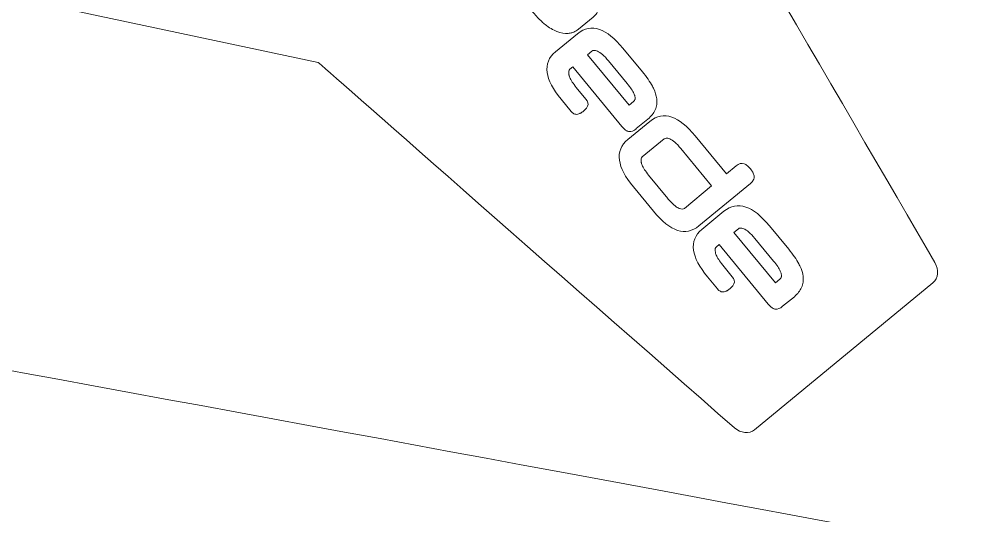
# Model space of a CAD drawing. Header units: inches. Extents: x -11.8 to 6.2, y -5.8 to 5.2.
# Drawn here: x -10.806 to -9.456, y -1.743 to -1.035 of the extents above; entities that cross this region are included whole.
import ezdxf

# ---------------------------------------------------------------- set-up
doc = ezdxf.new("R2010")
doc.units = ezdxf.units.IN
doc.header["$MEASUREMENT"] = 0
doc.layers.add('VIEW_HATCHES', color=7, linetype='Continuous')

msp = doc.modelspace()

# ---------------------------------------------------------------- linework, layer by layer
at = {"layer": 'VIEW_HATCHES', "color": 4, "lineweight": 5}
for points in [[(-7.4505, -1.0511), (-7.4505, -1.0511), (-8.8011, -1.784), (-8.8011, -1.784), (-8.8011, -1.784), (-8.8679, -1.8203), (-8.9473, -1.8251), (-9.018, -1.7971), (-9.018, -1.7971), (-9.0886, -1.769), (-9.1433, -1.7106), (-9.1669, -1.6384), (-9.1669, -1.6384), (-9.1669, -1.6384), (-9.6443, -0.1778), (-9.6443, -0.1778), (-9.6443, -0.1778), (-9.6443, -0.1778), (-9.6443, -0.1778), (-9.6443, -0.1778), (-9.6443, -0.1778), (-9.6704, -0.1607), (-11.0002, 0.6973), (-11.7143, 1.1629), (-11.7143, 1.1629), (-11.7457, 1.1834), (-11.7583, 1.2232), (-11.7444, 1.258), (-11.7444, 1.258), (-11.7444, 1.258), (-11.2824, 2.4185), (-11.2824, 2.4185), (-11.2824, 2.4185), (-11.2686, 2.4533), (-11.2321, 2.4735), (-11.1952, 2.4668), (-11.1952, 2.4668), (-10.182, 2.2826), (-8.8008, 2.0236), (-8.7701, 2.018), (-8.7701, 2.018), (-8.7701, 2.018), (-8.7701, 2.018), (-8.7701, 2.018), (-8.7701, 2.018), (-8.7701, 2.018), (-7.4195, 2.751), (-7.4195, 2.751), (-7.4195, 2.751), (-7.3528, 2.7873), (-7.2733, 2.7921), (-7.2027, 2.764), (-7.2027, 2.764), (-7.1321, 2.736), (-7.0774, 2.6776), (-7.0537, 2.6054), (-7.0537, 2.6054), (-7.0537, 2.6054), (-6.5764, 1.1447), (-6.5764, 1.1447), (-6.5764, 1.1447), (-6.5764, 1.1447), (-6.5764, 1.1447), (-6.5764, 1.1447), (-6.5764, 1.1447), (-6.5502, 1.1277), (-5.177, 0.2413), (-4.5064, -0.196), (-4.5064, -0.196), (-4.475, -0.2164), (-4.4624, -0.2562), (-4.4762, -0.2911), (-4.4762, -0.2911), (-4.4762, -0.2911), (-4.9382, -1.4515), (-4.9382, -1.4515), (-4.9382, -1.4515), (-4.9521, -1.4864), (-4.9886, -1.5066), (-5.0255, -1.4999), (-5.0255, -1.4999), (-6.0386, -1.3156), (-7.4198, -1.0567), (-7.4505, -1.0511), (-7.4505, -1.0511), (-7.4505, -1.0511), (-7.4505, -1.0511), (-7.4505, -1.0511)], [(-10.3793, -1.097), (-10.3793, -1.097), (-10.7761, -1.0129), (-10.7761, -1.0129), (-10.7761, -1.0129), (-10.798, -1.0107), (-10.8196, -0.9984), (-10.8352, -0.9795), (-10.8352, -0.9795), (-10.8508, -0.9606), (-10.8587, -0.9369), (-10.8568, -0.915), (-10.8568, -0.915), (-10.8568, -0.915), (-10.8635, -0.5095), (-10.8635, -0.5095), (-10.8635, -0.5095), (-10.8635, -0.5095), (-10.8635, -0.5095), (-10.8635, -0.5095), (-10.8635, -0.5095), (-10.8686, -0.5008), (-11.1248, -0.0632), (-11.2618, 0.1731), (-11.2618, 0.1731), (-11.2679, 0.1834), (-11.2667, 0.1954), (-11.2591, 0.2017), (-11.2591, 0.2017), (-11.2591, 0.2017), (-11.0046, 0.4115), (-11.0046, 0.4115), (-11.0046, 0.4115), (-10.9969, 0.4178), (-10.9849, 0.4166), (-10.9759, 0.4087), (-10.9759, 0.4087), (-10.7274, 0.1917), (-10.3895, -0.106), (-10.382, -0.1126), (-10.382, -0.1126), (-10.382, -0.1126), (-10.382, -0.1126), (-10.382, -0.1126), (-10.382, -0.1126), (-10.382, -0.1126), (-9.9857, -0.1971), (-9.9857, -0.1971), (-9.9857, -0.1971), (-9.9638, -0.1994), (-9.9422, -0.2116), (-9.9266, -0.2305), (-9.9266, -0.2305), (-9.911, -0.2494), (-9.9031, -0.2731), (-9.905, -0.2951), (-9.905, -0.2951), (-9.905, -0.2951), (-9.8977, -0.7002), (-9.8977, -0.7002), (-9.8977, -0.7002), (-9.8977, -0.7002), (-9.8977, -0.7002), (-9.8977, -0.7002), (-9.8977, -0.7002), (-9.8927, -0.7088), (-9.6281, -1.1609), (-9.4994, -1.3827), (-9.4994, -1.3827), (-9.4934, -1.3931), (-9.4946, -1.4051), (-9.5022, -1.4114), (-9.5022, -1.4114), (-9.5022, -1.4114), (-9.7567, -1.6211), (-9.7567, -1.6211), (-9.7567, -1.6211), (-9.7644, -1.6274), (-9.7764, -1.6263), (-9.7854, -1.6184), (-9.7854, -1.6184), (-10.0339, -1.4013), (-10.3718, -1.1036), (-10.3793, -1.097), (-10.3793, -1.097), (-10.3793, -1.097), (-10.3793, -1.097), (-10.3793, -1.097)], [(-7.4505, -4.986), (-7.4505, -4.986), (-8.8011, -5.7189), (-8.8011, -5.7189), (-8.8011, -5.7189), (-8.8679, -5.7552), (-8.9473, -5.76), (-9.018, -5.7319), (-9.018, -5.7319), (-9.0886, -5.7039), (-9.1433, -5.6455), (-9.1669, -5.5733), (-9.1669, -5.5733), (-9.1669, -5.5733), (-9.6443, -4.1126), (-9.6443, -4.1126), (-9.6443, -4.1126), (-9.6443, -4.1126), (-9.6443, -4.1126), (-9.6443, -4.1126), (-9.6443, -4.1126), (-9.6704, -4.0956), (-11.0002, -3.2376), (-11.7143, -2.7719), (-11.7143, -2.7719), (-11.7457, -2.7515), (-11.7583, -2.7117), (-11.7444, -2.6769), (-11.7444, -2.6769), (-11.7444, -2.6769), (-11.2824, -1.5164), (-11.2824, -1.5164), (-11.2824, -1.5164), (-11.2686, -1.4816), (-11.2321, -1.4614), (-11.1952, -1.468), (-11.1952, -1.468), (-10.182, -1.6523), (-8.8008, -1.9112), (-8.7701, -1.9168), (-8.7701, -1.9168), (-8.7701, -1.9168), (-8.7701, -1.9168), (-8.7701, -1.9168), (-8.7701, -1.9168), (-8.7701, -1.9168), (-7.4195, -1.1839), (-7.4195, -1.1839), (-7.4195, -1.1839), (-7.3528, -1.1476), (-7.2733, -1.1428), (-7.2027, -1.1709), (-7.2027, -1.1709), (-7.1321, -1.1989), (-7.0774, -1.2573), (-7.0537, -1.3295), (-7.0537, -1.3295), (-7.0537, -1.3295), (-6.5764, -2.7902), (-6.5764, -2.7902), (-6.5764, -2.7902), (-6.5764, -2.7902), (-6.5764, -2.7902), (-6.5764, -2.7902), (-6.5764, -2.7902), (-6.5502, -2.8072), (-5.177, -3.6936), (-4.5064, -4.1309), (-4.5064, -4.1309), (-4.475, -4.1513), (-4.4624, -4.1911), (-4.4762, -4.2259), (-4.4762, -4.2259), (-4.4762, -4.2259), (-4.9382, -5.3864), (-4.9382, -5.3864), (-4.9382, -5.3864), (-4.9521, -5.4212), (-4.9886, -5.4415), (-5.0255, -5.4348), (-5.0255, -5.4348), (-6.0386, -5.2505), (-7.4198, -4.9916), (-7.4505, -4.986), (-7.4505, -4.986), (-7.4505, -4.986), (-7.4505, -4.986), (-7.4505, -4.986)]]:
    msp.add_open_spline(points, degree=3, knots=[0, 0, 0, 0, 0.045455, 0.045455, 0.045455, 0.045455, 0.090909, 0.090909, 0.090909, 0.090909, 0.136364, 0.136364, 0.136364, 0.136364, 0.181818, 0.181818, 0.181818, 0.181818, 0.227273, 0.227273, 0.227273, 0.227273, 0.272727, 0.272727, 0.272727, 0.272727, 0.318182, 0.318182, 0.318182, 0.318182, 0.363636, 0.363636, 0.363636, 0.363636, 0.409091, 0.409091, 0.409091, 0.409091, 0.454545, 0.454545, 0.454545, 0.454545, 0.5, 0.5, 0.5, 0.5, 0.545455, 0.545455, 0.545455, 0.545455, 0.590909, 0.590909, 0.590909, 0.590909, 0.636364, 0.636364, 0.636364, 0.636364, 0.681818, 0.681818, 0.681818, 0.681818, 0.727273, 0.727273, 0.727273, 0.727273, 0.772727, 0.772727, 0.772727, 0.772727, 0.818182, 0.818182, 0.818182, 0.818182, 0.863636, 0.863636, 0.863636, 0.863636, 0.909091, 0.909091, 0.909091, 0.909091, 0.954545, 0.954545, 0.954545, 0.954545, 1, 1, 1, 1], dxfattribs=at)
at = {"layer": 'VIEW_HATCHES', "color": 2, "lineweight": 5}
for points, knots in [([(-10.084, -0.8807), (-10.084, -0.8807), (-10.0839, -0.8807), (-10.0839, -0.8807), (-10.0839, -0.8807), (-10.0839, -0.8807), (-10.0839, -0.8807), (-10.0839, -0.8807), (-10.0839, -0.8807), (-10.0808, -0.8782), (-10.0776, -0.877), (-10.0744, -0.8774), (-10.0744, -0.8774), (-10.0733, -0.8775), (-10.0722, -0.8778), (-10.0711, -0.8783), (-10.0711, -0.8783), (-10.0691, -0.8792), (-10.0673, -0.8806), (-10.0657, -0.8826), (-10.0657, -0.8826), (-10.0657, -0.8826), (-9.9981, -0.9646), (-9.9981, -0.9646), (-9.9981, -0.9646), (-9.9981, -0.9646), (-9.9981, -0.9647), (-9.9981, -0.9647), (-9.9981, -0.9647), (-9.9981, -0.9647), (-9.9981, -0.9647), (-9.9981, -0.9647), (-9.9981, -0.9647), (-9.9953, -0.9681), (-9.9928, -0.9714), (-9.9906, -0.9747), (-9.9906, -0.9747), (-9.9901, -0.9754), (-9.9897, -0.976), (-9.9895, -0.9763), (-9.9895, -0.9763), (-9.9877, -0.979), (-9.9861, -0.9817), (-9.9847, -0.9845), (-9.9847, -0.9845), (-9.983, -0.9877), (-9.9816, -0.9909), (-9.9805, -0.9939), (-9.9805, -0.9939), (-9.9793, -0.997), (-9.9785, -1), (-9.9779, -1.0029), (-9.9779, -1.0029), (-9.9779, -1.0029), (-9.9779, -1.0029), (-9.9779, -1.0029), (-9.9779, -1.0029), (-9.9779, -1.0029), (-9.9779, -1.0029), (-9.9779, -1.0029), (-9.9779, -1.0029), (-9.9778, -1.0036), (-9.9777, -1.0044), (-9.9776, -1.0054), (-9.9776, -1.0054), (-9.9774, -1.0063), (-9.9774, -1.0071), (-9.9773, -1.0078), (-9.9773, -1.0078), (-9.977, -1.0119), (-9.9774, -1.0158), (-9.9784, -1.0194), (-9.9784, -1.0194), (-9.9784, -1.0194), (-9.9784, -1.0195), (-9.9784, -1.0195), (-9.9784, -1.0195), (-9.9784, -1.0195), (-9.9784, -1.0195), (-9.9784, -1.0195), (-9.9784, -1.0195), (-9.9784, -1.0195), (-9.9785, -1.0195), (-9.9785, -1.0195), (-9.9785, -1.0195), (-9.9788, -1.0207), (-9.9793, -1.022), (-9.9798, -1.0232), (-9.9798, -1.0232), (-9.9804, -1.0243), (-9.981, -1.0255), (-9.9817, -1.0266), (-9.9817, -1.0266), (-9.9832, -1.0288), (-9.985, -1.0308), (-9.9871, -1.0325), (-9.9871, -1.0325), (-9.9871, -1.0325), (-10.008, -1.0498), (-10.008, -1.0498), (-10.008, -1.0498), (-10.008, -1.0498), (-10.008, -1.0498), (-10.008, -1.0498), (-10.008, -1.0498), (-10.008, -1.0498), (-10.0081, -1.0498), (-10.0081, -1.0498), (-10.0081, -1.0498), (-10.0102, -1.0515), (-10.0124, -1.0529), (-10.0148, -1.0539), (-10.0148, -1.0539), (-10.0156, -1.0542), (-10.0164, -1.0545), (-10.0173, -1.0547), (-10.0173, -1.0547), (-10.019, -1.0552), (-10.0207, -1.0556), (-10.0225, -1.0557), (-10.0225, -1.0557), (-10.0277, -1.0562), (-10.0331, -1.0553), (-10.0388, -1.0531), (-10.0388, -1.0531), (-10.0415, -1.052), (-10.0443, -1.0506), (-10.0471, -1.0489), (-10.0471, -1.0489), (-10.0499, -1.0472), (-10.0528, -1.0452), (-10.0556, -1.0429), (-10.0556, -1.0429), (-10.0556, -1.0429), (-10.0556, -1.0429), (-10.0556, -1.0429), (-10.0556, -1.0429), (-10.0566, -1.0422), (-10.0574, -1.0415), (-10.058, -1.0409), (-10.058, -1.0409), (-10.0587, -1.0403), (-10.0595, -1.0396), (-10.0604, -1.0388), (-10.0604, -1.0388), (-10.0645, -1.0351), (-10.0685, -1.0308), (-10.0725, -1.026), (-10.0725, -1.026), (-10.0725, -1.026), (-10.1271, -0.9597), (-10.1271, -0.9597), (-10.1271, -0.9597), (-10.1271, -0.9597), (-10.1547, -0.9824), (-10.1547, -0.9824), (-10.1547, -0.9824), (-10.1565, -0.9839), (-10.1584, -0.9849), (-10.1602, -0.9854), (-10.1602, -0.9854), (-10.1624, -0.986), (-10.1645, -0.9859), (-10.1665, -0.9851), (-10.1665, -0.9851), (-10.168, -0.9845), (-10.1696, -0.9835), (-10.1711, -0.9822), (-10.1711, -0.9822), (-10.1726, -0.9809), (-10.174, -0.9794), (-10.1755, -0.9777), (-10.1755, -0.9777), (-10.1769, -0.976), (-10.178, -0.9743), (-10.1789, -0.9727), (-10.1789, -0.9727), (-10.1799, -0.971), (-10.1805, -0.9693), (-10.1809, -0.9677), (-10.1809, -0.9677), (-10.1809, -0.9677), (-10.1809, -0.9677), (-10.1809, -0.9677), (-10.1809, -0.9677), (-10.181, -0.9671), (-10.1811, -0.9665), (-10.1811, -0.9659), (-10.1811, -0.9659), (-10.1811, -0.9653), (-10.181, -0.9647), (-10.1809, -0.9641), (-10.1809, -0.9641), (-10.1804, -0.9614), (-10.1787, -0.9589), (-10.1759, -0.9566), (-10.1759, -0.9566), (-10.1759, -0.9566), (-10.084, -0.8807), (-10.084, -0.8807)], [0, 0, 0, 0, 0.02, 0.02, 0.02, 0.02, 0.04, 0.04, 0.04, 0.04, 0.06, 0.06, 0.06, 0.06, 0.08, 0.08, 0.08, 0.08, 0.1, 0.1, 0.1, 0.1, 0.12, 0.12, 0.12, 0.12, 0.14, 0.14, 0.14, 0.14, 0.16, 0.16, 0.16, 0.16, 0.18, 0.18, 0.18, 0.18, 0.2, 0.2, 0.2, 0.2, 0.22, 0.22, 0.22, 0.22, 0.24, 0.24, 0.24, 0.24, 0.26, 0.26, 0.26, 0.26, 0.28, 0.28, 0.28, 0.28, 0.3, 0.3, 0.3, 0.3, 0.32, 0.32, 0.32, 0.32, 0.34, 0.34, 0.34, 0.34, 0.36, 0.36, 0.36, 0.36, 0.38, 0.38, 0.38, 0.38, 0.4, 0.4, 0.4, 0.4, 0.42, 0.42, 0.42, 0.42, 0.44, 0.44, 0.44, 0.44, 0.46, 0.46, 0.46, 0.46, 0.48, 0.48, 0.48, 0.48, 0.5, 0.5, 0.5, 0.5, 0.52, 0.52, 0.52, 0.52, 0.54, 0.54, 0.54, 0.54, 0.56, 0.56, 0.56, 0.56, 0.58, 0.58, 0.58, 0.58, 0.6, 0.6, 0.6, 0.6, 0.62, 0.62, 0.62, 0.62, 0.64, 0.64, 0.64, 0.64, 0.66, 0.66, 0.66, 0.66, 0.68, 0.68, 0.68, 0.68, 0.7, 0.7, 0.7, 0.7, 0.72, 0.72, 0.72, 0.72, 0.74, 0.74, 0.74, 0.74, 0.76, 0.76, 0.76, 0.76, 0.78, 0.78, 0.78, 0.78, 0.8, 0.8, 0.8, 0.8, 0.82, 0.82, 0.82, 0.82, 0.84, 0.84, 0.84, 0.84, 0.86, 0.86, 0.86, 0.86, 0.88, 0.88, 0.88, 0.88, 0.9, 0.9, 0.9, 0.9, 0.92, 0.92, 0.92, 0.92, 0.94, 0.94, 0.94, 0.94, 0.96, 0.96, 0.96, 0.96, 0.98, 0.98, 0.98, 0.98, 1, 1, 1, 1]), ([(-10.0161, -1.1035), (-10.0161, -1.1035), (-10.0202, -1.1069), (-10.0202, -1.1069), (-10.0202, -1.1069), (-10.0202, -1.1069), (-10.0202, -1.1069), (-10.0202, -1.1069), (-10.0202, -1.1069), (-10.0202, -1.1069), (-10.0202, -1.1069), (-10.0202, -1.1069), (-10.0202, -1.1069), (-10.0209, -1.1075), (-10.0214, -1.1083), (-10.0217, -1.1094), (-10.0217, -1.1094), (-10.0218, -1.1098), (-10.0219, -1.1102), (-10.0219, -1.1107), (-10.0219, -1.1107), (-10.022, -1.1118), (-10.0219, -1.1131), (-10.0216, -1.1145), (-10.0216, -1.1145), (-10.0216, -1.1145), (-10.0216, -1.1145), (-10.0216, -1.1145), (-10.0216, -1.1145), (-10.0216, -1.1145), (-10.0216, -1.1145), (-10.0216, -1.1145), (-10.0216, -1.1145), (-10.0216, -1.1145), (-10.0216, -1.1145), (-10.0216, -1.1145), (-10.0216, -1.1145), (-10.0216, -1.1145), (-10.0216, -1.1146), (-10.0216, -1.1146), (-10.0216, -1.1146), (-10.0216, -1.1146), (-10.0216, -1.1146), (-10.0216, -1.1146), (-10.0216, -1.1146), (-10.0215, -1.1152), (-10.0214, -1.1158), (-10.0212, -1.1164), (-10.0212, -1.1164), (-10.021, -1.1171), (-10.0207, -1.1178), (-10.0204, -1.1185), (-10.0204, -1.1185), (-10.0188, -1.1225), (-10.0157, -1.1272), (-10.0111, -1.1328), (-10.0111, -1.1328), (-10.0111, -1.1328), (-10.0111, -1.1328), (-10.0111, -1.1328), (-10.0111, -1.1328), (-10.0111, -1.1328), (-9.9974, -1.1494), (-9.9974, -1.1494), (-9.9974, -1.1494), (-9.9945, -1.153), (-9.9937, -1.1563), (-9.995, -1.1595), (-9.995, -1.1595), (-9.9956, -1.1607), (-9.9964, -1.162), (-9.9974, -1.1632), (-9.9974, -1.1632), (-9.9984, -1.1643), (-9.9995, -1.1654), (-10.0009, -1.1666), (-10.0009, -1.1666), (-10.0009, -1.1666), (-10.0009, -1.1666), (-10.0009, -1.1666), (-10.0009, -1.1666), (-10.0009, -1.1666), (-10.0009, -1.1666), (-10.0009, -1.1666), (-10.0009, -1.1666), (-10.0024, -1.1677), (-10.0037, -1.1687), (-10.0049, -1.1694), (-10.0049, -1.1694), (-10.0054, -1.1696), (-10.0058, -1.1699), (-10.0062, -1.17), (-10.0062, -1.17), (-10.0071, -1.1705), (-10.008, -1.1708), (-10.0089, -1.171), (-10.0089, -1.171), (-10.0089, -1.171), (-10.0089, -1.171), (-10.0089, -1.171), (-10.0089, -1.171), (-10.0108, -1.1714), (-10.0127, -1.1712), (-10.0145, -1.1703), (-10.0145, -1.1703), (-10.0159, -1.1696), (-10.0173, -1.1684), (-10.0186, -1.1669), (-10.0186, -1.1669), (-10.0186, -1.1669), (-10.0186, -1.1669), (-10.0186, -1.1669), (-10.0186, -1.1669), (-10.0186, -1.1669), (-10.0328, -1.1496), (-10.0328, -1.1496), (-10.0328, -1.1496), (-10.0328, -1.1496), (-10.0327, -1.1496), (-10.0327, -1.1496), (-10.0327, -1.1496), (-10.0445, -1.1354), (-10.0512, -1.1227), (-10.0527, -1.1116), (-10.0527, -1.1116), (-10.0544, -1.0998), (-10.0504, -1.0899), (-10.0408, -1.082), (-10.0408, -1.082), (-10.0408, -1.082), (-10.0094, -1.0561), (-10.0094, -1.0561), (-10.0094, -1.0561), (-10.0094, -1.0561), (-10.0094, -1.0561), (-10.0094, -1.0561), (-10.0094, -1.0561), (-10.0094, -1.0561), (-10.0093, -1.0561), (-10.0093, -1.0561), (-10.0093, -1.0561), (-9.9997, -1.0482), (-9.9893, -1.0462), (-9.978, -1.05), (-9.978, -1.05), (-9.9674, -1.0536), (-9.9563, -1.0626), (-9.9445, -1.0769), (-9.9445, -1.0769), (-9.9445, -1.0769), (-9.9445, -1.0768), (-9.9445, -1.0768), (-9.9445, -1.0768), (-9.9445, -1.0768), (-9.9445, -1.0769), (-9.9445, -1.0769), (-9.9445, -1.0769), (-9.9445, -1.0769), (-9.9445, -1.0769), (-9.9445, -1.0769), (-9.9445, -1.0769), (-9.9445, -1.0769), (-9.9169, -1.1103), (-9.9169, -1.1103), (-9.9169, -1.1103), (-9.9169, -1.1103), (-9.9169, -1.1103), (-9.9169, -1.1103), (-9.9169, -1.1103), (-9.9169, -1.1103), (-9.9169, -1.1103), (-9.9169, -1.1103), (-9.9169, -1.1103), (-9.9169, -1.1103), (-9.9169, -1.1103), (-9.9169, -1.1103), (-9.9169, -1.1103), (-9.9107, -1.1178), (-9.906, -1.1247), (-9.9026, -1.1309), (-9.9026, -1.1309), (-9.9021, -1.1319), (-9.9016, -1.1329), (-9.901, -1.134), (-9.901, -1.134), (-9.8985, -1.1394), (-9.8969, -1.1444), (-9.8964, -1.1489), (-9.8964, -1.1489), (-9.8964, -1.1489), (-9.8964, -1.149), (-9.8964, -1.149), (-9.8964, -1.149), (-9.8964, -1.149), (-9.8964, -1.149), (-9.8964, -1.149), (-9.8964, -1.149), (-9.8964, -1.149), (-9.8964, -1.149), (-9.8964, -1.149), (-9.8964, -1.149), (-9.8961, -1.1518), (-9.8961, -1.1545), (-9.8964, -1.1571), (-9.8964, -1.1571), (-9.8968, -1.1598), (-9.8975, -1.1624), (-9.8986, -1.1648), (-9.8986, -1.1648), (-9.9007, -1.1697), (-9.9042, -1.174), (-9.9089, -1.178), (-9.9089, -1.178), (-9.9089, -1.178), (-9.9089, -1.1779), (-9.9089, -1.1779), (-9.9089, -1.1779), (-9.9089, -1.1779), (-9.9256, -1.1916), (-9.9256, -1.1916), (-9.9256, -1.1916), (-9.9256, -1.1916), (-9.9256, -1.1917), (-9.9256, -1.1917), (-9.9256, -1.1917), (-9.9292, -1.1947), (-9.9326, -1.1961), (-9.9358, -1.1958), (-9.9358, -1.1958), (-9.9358, -1.1958), (-9.9358, -1.1958), (-9.9358, -1.1958), (-9.9358, -1.1958), (-9.9358, -1.1958), (-9.9358, -1.1958), (-9.9358, -1.1958), (-9.9358, -1.1958), (-9.9358, -1.1958), (-9.9358, -1.1958), (-9.9358, -1.1958), (-9.9358, -1.1958), (-9.9364, -1.1957), (-9.937, -1.1956), (-9.9375, -1.1954), (-9.9375, -1.1954), (-9.9375, -1.1954), (-9.9375, -1.1954), (-9.9375, -1.1954), (-9.9375, -1.1954), (-9.9381, -1.1952), (-9.9386, -1.195), (-9.9391, -1.1948), (-9.9391, -1.1948), (-9.9391, -1.1948), (-9.9391, -1.1947), (-9.9391, -1.1947), (-9.9391, -1.1947), (-9.9412, -1.1936), (-9.9436, -1.1915), (-9.9461, -1.1885), (-9.9461, -1.1885), (-9.9461, -1.1885), (-10.0161, -1.1035), (-10.0161, -1.1035)], [0, 0, 0, 0, 0.015152, 0.015152, 0.015152, 0.015152, 0.030303, 0.030303, 0.030303, 0.030303, 0.045455, 0.045455, 0.045455, 0.045455, 0.060606, 0.060606, 0.060606, 0.060606, 0.075758, 0.075758, 0.075758, 0.075758, 0.090909, 0.090909, 0.090909, 0.090909, 0.106061, 0.106061, 0.106061, 0.106061, 0.121212, 0.121212, 0.121212, 0.121212, 0.136364, 0.136364, 0.136364, 0.136364, 0.151515, 0.151515, 0.151515, 0.151515, 0.166667, 0.166667, 0.166667, 0.166667, 0.181818, 0.181818, 0.181818, 0.181818, 0.19697, 0.19697, 0.19697, 0.19697, 0.212121, 0.212121, 0.212121, 0.212121, 0.227273, 0.227273, 0.227273, 0.227273, 0.242424, 0.242424, 0.242424, 0.242424, 0.257576, 0.257576, 0.257576, 0.257576, 0.272727, 0.272727, 0.272727, 0.272727, 0.287879, 0.287879, 0.287879, 0.287879, 0.30303, 0.30303, 0.30303, 0.30303, 0.318182, 0.318182, 0.318182, 0.318182, 0.333333, 0.333333, 0.333333, 0.333333, 0.348485, 0.348485, 0.348485, 0.348485, 0.363636, 0.363636, 0.363636, 0.363636, 0.378788, 0.378788, 0.378788, 0.378788, 0.393939, 0.393939, 0.393939, 0.393939, 0.409091, 0.409091, 0.409091, 0.409091, 0.424242, 0.424242, 0.424242, 0.424242, 0.439394, 0.439394, 0.439394, 0.439394, 0.454545, 0.454545, 0.454545, 0.454545, 0.469697, 0.469697, 0.469697, 0.469697, 0.484848, 0.484848, 0.484848, 0.484848, 0.5, 0.5, 0.5, 0.5, 0.515152, 0.515152, 0.515152, 0.515152, 0.530303, 0.530303, 0.530303, 0.530303, 0.545455, 0.545455, 0.545455, 0.545455, 0.560606, 0.560606, 0.560606, 0.560606, 0.575758, 0.575758, 0.575758, 0.575758, 0.590909, 0.590909, 0.590909, 0.590909, 0.606061, 0.606061, 0.606061, 0.606061, 0.621212, 0.621212, 0.621212, 0.621212, 0.636364, 0.636364, 0.636364, 0.636364, 0.651515, 0.651515, 0.651515, 0.651515, 0.666667, 0.666667, 0.666667, 0.666667, 0.681818, 0.681818, 0.681818, 0.681818, 0.69697, 0.69697, 0.69697, 0.69697, 0.712121, 0.712121, 0.712121, 0.712121, 0.727273, 0.727273, 0.727273, 0.727273, 0.742424, 0.742424, 0.742424, 0.742424, 0.757576, 0.757576, 0.757576, 0.757576, 0.772727, 0.772727, 0.772727, 0.772727, 0.787879, 0.787879, 0.787879, 0.787879, 0.80303, 0.80303, 0.80303, 0.80303, 0.818182, 0.818182, 0.818182, 0.818182, 0.833333, 0.833333, 0.833333, 0.833333, 0.848485, 0.848485, 0.848485, 0.848485, 0.863636, 0.863636, 0.863636, 0.863636, 0.878788, 0.878788, 0.878788, 0.878788, 0.893939, 0.893939, 0.893939, 0.893939, 0.909091, 0.909091, 0.909091, 0.909091, 0.924242, 0.924242, 0.924242, 0.924242, 0.939394, 0.939394, 0.939394, 0.939394, 0.954545, 0.954545, 0.954545, 0.954545, 0.969697, 0.969697, 0.969697, 0.969697, 0.984848, 0.984848, 0.984848, 0.984848, 1, 1, 1, 1]), ([(-9.9952, -1.0863), (-9.9952, -1.0863), (-9.9359, -1.1583), (-9.9359, -1.1583), (-9.9359, -1.1583), (-9.9359, -1.1583), (-9.9295, -1.153), (-9.9295, -1.153), (-9.9295, -1.153), (-9.9295, -1.153), (-9.9295, -1.153), (-9.9295, -1.153), (-9.9295, -1.153), (-9.9295, -1.153), (-9.9295, -1.153), (-9.9295, -1.153), (-9.9295, -1.153), (-9.9285, -1.1522), (-9.9278, -1.1512), (-9.9275, -1.1501), (-9.9275, -1.1501), (-9.9274, -1.1497), (-9.9273, -1.1492), (-9.9273, -1.1488), (-9.9273, -1.1488), (-9.9272, -1.1478), (-9.9273, -1.1467), (-9.9276, -1.1454), (-9.9276, -1.1454), (-9.9276, -1.1454), (-9.9276, -1.1454), (-9.9276, -1.1454), (-9.9276, -1.1454), (-9.9276, -1.1454), (-9.9276, -1.1454), (-9.9276, -1.1454), (-9.9276, -1.1454), (-9.9276, -1.1454), (-9.9276, -1.1454), (-9.9276, -1.1454), (-9.9276, -1.1454), (-9.9277, -1.1448), (-9.9279, -1.1442), (-9.9281, -1.1436), (-9.9281, -1.1436), (-9.9283, -1.1429), (-9.9286, -1.1422), (-9.9289, -1.1415), (-9.9289, -1.1415), (-9.9307, -1.1376), (-9.9339, -1.1328), (-9.9386, -1.1272), (-9.9386, -1.1272), (-9.9386, -1.1272), (-9.9652, -1.0949), (-9.9652, -1.0949), (-9.9652, -1.0949), (-9.9714, -1.0874), (-9.9767, -1.0827), (-9.981, -1.081), (-9.981, -1.081), (-9.983, -1.0802), (-9.9846, -1.0799), (-9.986, -1.08), (-9.986, -1.08), (-9.9871, -1.08), (-9.988, -1.0804), (-9.9888, -1.081), (-9.9888, -1.081), (-9.9888, -1.081), (-9.9952, -1.0863), (-9.9952, -1.0863)], [0, 0, 0, 0, 0.055556, 0.055556, 0.055556, 0.055556, 0.111111, 0.111111, 0.111111, 0.111111, 0.166667, 0.166667, 0.166667, 0.166667, 0.222222, 0.222222, 0.222222, 0.222222, 0.277778, 0.277778, 0.277778, 0.277778, 0.333333, 0.333333, 0.333333, 0.333333, 0.388889, 0.388889, 0.388889, 0.388889, 0.444444, 0.444444, 0.444444, 0.444444, 0.5, 0.5, 0.5, 0.5, 0.555556, 0.555556, 0.555556, 0.555556, 0.611111, 0.611111, 0.611111, 0.611111, 0.666667, 0.666667, 0.666667, 0.666667, 0.722222, 0.722222, 0.722222, 0.722222, 0.777778, 0.777778, 0.777778, 0.777778, 0.833333, 0.833333, 0.833333, 0.833333, 0.888889, 0.888889, 0.888889, 0.888889, 0.944444, 0.944444, 0.944444, 0.944444, 1, 1, 1, 1]), ([(-9.7832, -1.2447), (-9.7791, -1.2414), (-9.7752, -1.2404), (-9.7715, -1.2418), (-9.7715, -1.2418), (-9.77, -1.2424), (-9.7685, -1.2433), (-9.767, -1.2446), (-9.767, -1.2446), (-9.7656, -1.2458), (-9.7642, -1.2472), (-9.7628, -1.249), (-9.7628, -1.249), (-9.7613, -1.2507), (-9.7602, -1.2523), (-9.7593, -1.2539), (-9.7593, -1.2539), (-9.7584, -1.2557), (-9.7578, -1.2573), (-9.7575, -1.2589), (-9.7575, -1.2589), (-9.7571, -1.261), (-9.7575, -1.263), (-9.7586, -1.265), (-9.7586, -1.265), (-9.7595, -1.2666), (-9.7608, -1.2682), (-9.7626, -1.2697), (-9.7626, -1.2697), (-9.7626, -1.2697), (-9.8361, -1.3302), (-9.8361, -1.3302), (-9.8361, -1.3302), (-9.8551, -1.3459), (-9.8767, -1.3389), (-9.901, -1.3095), (-9.901, -1.3095), (-9.901, -1.3095), (-9.901, -1.3095), (-9.901, -1.3095), (-9.901, -1.3095), (-9.901, -1.3095), (-9.9296, -1.2748), (-9.9296, -1.2748), (-9.9296, -1.2748), (-9.9296, -1.2748), (-9.9296, -1.2748), (-9.9296, -1.2748), (-9.9296, -1.2748), (-9.9414, -1.2605), (-9.948, -1.2478), (-9.9496, -1.2368), (-9.9496, -1.2368), (-9.9512, -1.2249), (-9.9472, -1.215), (-9.9376, -1.2071), (-9.9376, -1.2071), (-9.9376, -1.2071), (-9.9062, -1.1812), (-9.9062, -1.1812), (-9.9062, -1.1812), (-9.9062, -1.1812), (-9.9062, -1.1812), (-9.9062, -1.1812), (-9.9062, -1.1812), (-9.9062, -1.1812), (-9.9062, -1.1812), (-9.9062, -1.1812), (-9.9062, -1.1812), (-9.8966, -1.1733), (-9.8861, -1.1713), (-9.8748, -1.1751), (-9.8748, -1.1751), (-9.8643, -1.1788), (-9.8531, -1.1877), (-9.8414, -1.202), (-9.8414, -1.202), (-9.8414, -1.202), (-9.8413, -1.202), (-9.8413, -1.202), (-9.8413, -1.202), (-9.8413, -1.202), (-9.8413, -1.202), (-9.8413, -1.202), (-9.8413, -1.202), (-9.8413, -1.202), (-9.7968, -1.256), (-9.7968, -1.256), (-9.7968, -1.256), (-9.7968, -1.256), (-9.7832, -1.2447), (-9.7832, -1.2447)], [0, 0, 0, 0, 0.043478, 0.043478, 0.043478, 0.043478, 0.086957, 0.086957, 0.086957, 0.086957, 0.130435, 0.130435, 0.130435, 0.130435, 0.173913, 0.173913, 0.173913, 0.173913, 0.217391, 0.217391, 0.217391, 0.217391, 0.26087, 0.26087, 0.26087, 0.26087, 0.304348, 0.304348, 0.304348, 0.304348, 0.347826, 0.347826, 0.347826, 0.347826, 0.391304, 0.391304, 0.391304, 0.391304, 0.434783, 0.434783, 0.434783, 0.434783, 0.478261, 0.478261, 0.478261, 0.478261, 0.521739, 0.521739, 0.521739, 0.521739, 0.565217, 0.565217, 0.565217, 0.565217, 0.608696, 0.608696, 0.608696, 0.608696, 0.652174, 0.652174, 0.652174, 0.652174, 0.695652, 0.695652, 0.695652, 0.695652, 0.73913, 0.73913, 0.73913, 0.73913, 0.782609, 0.782609, 0.782609, 0.782609, 0.826087, 0.826087, 0.826087, 0.826087, 0.869565, 0.869565, 0.869565, 0.869565, 0.913043, 0.913043, 0.913043, 0.913043, 0.956522, 0.956522, 0.956522, 0.956522, 1, 1, 1, 1]), ([(-9.862, -1.22), (-9.8682, -1.2125), (-9.8735, -1.2078), (-9.8779, -1.2061), (-9.8779, -1.2061), (-9.8798, -1.2054), (-9.8815, -1.205), (-9.8829, -1.2051), (-9.8829, -1.2051), (-9.884, -1.2052), (-9.8849, -1.2055), (-9.8857, -1.2062), (-9.8857, -1.2062), (-9.8857, -1.2062), (-9.9171, -1.232), (-9.9171, -1.232), (-9.9171, -1.232), (-9.9171, -1.232), (-9.9171, -1.232), (-9.9171, -1.232), (-9.9171, -1.232), (-9.9171, -1.232), (-9.9171, -1.232), (-9.9171, -1.232), (-9.9171, -1.232), (-9.9178, -1.2326), (-9.9183, -1.2334), (-9.9185, -1.2345), (-9.9185, -1.2345), (-9.9186, -1.2349), (-9.9187, -1.2353), (-9.9188, -1.2358), (-9.9188, -1.2358), (-9.9188, -1.2369), (-9.9188, -1.2382), (-9.9185, -1.2396), (-9.9185, -1.2396), (-9.9185, -1.2396), (-9.9185, -1.2396), (-9.9185, -1.2396), (-9.9185, -1.2396), (-9.9185, -1.2396), (-9.9185, -1.2397), (-9.9185, -1.2397), (-9.9185, -1.2397), (-9.9185, -1.2397), (-9.9185, -1.2397), (-9.9185, -1.2397), (-9.9185, -1.2397), (-9.9185, -1.2397), (-9.9185, -1.2397), (-9.9185, -1.2397), (-9.9185, -1.2397), (-9.9185, -1.2397), (-9.9185, -1.2397), (-9.9185, -1.2397), (-9.9185, -1.2397), (-9.9184, -1.2403), (-9.9182, -1.2409), (-9.918, -1.2415), (-9.918, -1.2415), (-9.9178, -1.2422), (-9.9176, -1.2429), (-9.9173, -1.2436), (-9.9173, -1.2436), (-9.9156, -1.2476), (-9.9125, -1.2524), (-9.908, -1.2579), (-9.908, -1.2579), (-9.908, -1.2579), (-9.8803, -1.2914), (-9.8803, -1.2914), (-9.8803, -1.2914), (-9.8803, -1.2914), (-9.8803, -1.2915), (-9.8803, -1.2915), (-9.8803, -1.2915), (-9.8803, -1.2915), (-9.8803, -1.2915), (-9.8803, -1.2915), (-9.8803, -1.2915), (-9.8771, -1.2953), (-9.8742, -1.2984), (-9.8714, -1.3008), (-9.8714, -1.3008), (-9.8709, -1.3011), (-9.8705, -1.3015), (-9.8701, -1.3018), (-9.8701, -1.3018), (-9.868, -1.3035), (-9.8661, -1.3046), (-9.8644, -1.3053), (-9.8644, -1.3053), (-9.8609, -1.3066), (-9.8583, -1.3066), (-9.8567, -1.3053), (-9.8567, -1.3053), (-9.8567, -1.3053), (-9.818, -1.2734), (-9.818, -1.2734), (-9.818, -1.2734), (-9.818, -1.2734), (-9.862, -1.22), (-9.862, -1.22)], [0, 0, 0, 0, 0.038462, 0.038462, 0.038462, 0.038462, 0.076923, 0.076923, 0.076923, 0.076923, 0.115385, 0.115385, 0.115385, 0.115385, 0.153846, 0.153846, 0.153846, 0.153846, 0.192308, 0.192308, 0.192308, 0.192308, 0.230769, 0.230769, 0.230769, 0.230769, 0.269231, 0.269231, 0.269231, 0.269231, 0.307692, 0.307692, 0.307692, 0.307692, 0.346154, 0.346154, 0.346154, 0.346154, 0.384615, 0.384615, 0.384615, 0.384615, 0.423077, 0.423077, 0.423077, 0.423077, 0.461538, 0.461538, 0.461538, 0.461538, 0.5, 0.5, 0.5, 0.5, 0.538462, 0.538462, 0.538462, 0.538462, 0.576923, 0.576923, 0.576923, 0.576923, 0.615385, 0.615385, 0.615385, 0.615385, 0.653846, 0.653846, 0.653846, 0.653846, 0.692308, 0.692308, 0.692308, 0.692308, 0.730769, 0.730769, 0.730769, 0.730769, 0.769231, 0.769231, 0.769231, 0.769231, 0.807692, 0.807692, 0.807692, 0.807692, 0.846154, 0.846154, 0.846154, 0.846154, 0.884615, 0.884615, 0.884615, 0.884615, 0.923077, 0.923077, 0.923077, 0.923077, 0.961538, 0.961538, 0.961538, 0.961538, 1, 1, 1, 1]), ([(-9.8072, -1.357), (-9.8072, -1.357), (-9.8113, -1.3603), (-9.8113, -1.3603), (-9.8113, -1.3603), (-9.8113, -1.3603), (-9.8113, -1.3603), (-9.8113, -1.3603), (-9.8113, -1.3603), (-9.8113, -1.3603), (-9.8113, -1.3603), (-9.8113, -1.3603), (-9.8113, -1.3603), (-9.812, -1.3609), (-9.8125, -1.3617), (-9.8128, -1.3628), (-9.8128, -1.3628), (-9.8129, -1.3632), (-9.813, -1.3636), (-9.813, -1.3641), (-9.813, -1.3641), (-9.8131, -1.3652), (-9.813, -1.3665), (-9.8127, -1.3679), (-9.8127, -1.3679), (-9.8127, -1.3679), (-9.8127, -1.3679), (-9.8127, -1.3679), (-9.8127, -1.3679), (-9.8127, -1.3679), (-9.8127, -1.368), (-9.8127, -1.368), (-9.8127, -1.368), (-9.8127, -1.368), (-9.8127, -1.368), (-9.8127, -1.368), (-9.8127, -1.368), (-9.8127, -1.368), (-9.8127, -1.368), (-9.8127, -1.368), (-9.8127, -1.368), (-9.8127, -1.368), (-9.8127, -1.368), (-9.8127, -1.368), (-9.8127, -1.368), (-9.8126, -1.3686), (-9.8125, -1.3692), (-9.8123, -1.3698), (-9.8123, -1.3698), (-9.8121, -1.3705), (-9.8118, -1.3712), (-9.8115, -1.3719), (-9.8115, -1.3719), (-9.8099, -1.3759), (-9.8068, -1.3806), (-9.8022, -1.3862), (-9.8022, -1.3862), (-9.8022, -1.3862), (-9.8022, -1.3862), (-9.8022, -1.3862), (-9.8022, -1.3862), (-9.8022, -1.3862), (-9.7885, -1.4028), (-9.7885, -1.4028), (-9.7885, -1.4028), (-9.7856, -1.4064), (-9.7848, -1.4097), (-9.7862, -1.4129), (-9.7862, -1.4129), (-9.7867, -1.4142), (-9.7875, -1.4154), (-9.7885, -1.4166), (-9.7885, -1.4166), (-9.7895, -1.4177), (-9.7906, -1.4188), (-9.792, -1.42), (-9.792, -1.42), (-9.792, -1.42), (-9.792, -1.42), (-9.792, -1.42), (-9.792, -1.42), (-9.792, -1.42), (-9.7921, -1.42), (-9.7921, -1.42), (-9.7921, -1.42), (-9.7935, -1.4212), (-9.7948, -1.4221), (-9.796, -1.4228), (-9.796, -1.4228), (-9.7965, -1.423), (-9.7969, -1.4233), (-9.7973, -1.4235), (-9.7973, -1.4235), (-9.7982, -1.4239), (-9.7991, -1.4242), (-9.8, -1.4244), (-9.8, -1.4244), (-9.8, -1.4244), (-9.8, -1.4244), (-9.8, -1.4244), (-9.8, -1.4244), (-9.8019, -1.4249), (-9.8038, -1.4246), (-9.8056, -1.4237), (-9.8056, -1.4237), (-9.807, -1.423), (-9.8084, -1.4218), (-9.8097, -1.4203), (-9.8097, -1.4203), (-9.8097, -1.4203), (-9.8097, -1.4203), (-9.8097, -1.4203), (-9.8097, -1.4203), (-9.8097, -1.4203), (-9.8239, -1.4031), (-9.8239, -1.4031), (-9.8239, -1.4031), (-9.8239, -1.4031), (-9.8239, -1.4031), (-9.8239, -1.4031), (-9.8239, -1.4031), (-9.8356, -1.3888), (-9.8423, -1.3761), (-9.8438, -1.3651), (-9.8438, -1.3651), (-9.8455, -1.3532), (-9.8415, -1.3433), (-9.8319, -1.3354), (-9.8319, -1.3354), (-9.8319, -1.3354), (-9.8005, -1.3095), (-9.8005, -1.3095), (-9.8005, -1.3095), (-9.8005, -1.3095), (-9.8005, -1.3095), (-9.8005, -1.3095), (-9.8005, -1.3095), (-9.8005, -1.3095), (-9.8005, -1.3095), (-9.8005, -1.3095), (-9.8005, -1.3095), (-9.7908, -1.3016), (-9.7804, -1.2996), (-9.7691, -1.3034), (-9.7691, -1.3034), (-9.7585, -1.3071), (-9.7474, -1.316), (-9.7356, -1.3303), (-9.7356, -1.3303), (-9.7356, -1.3303), (-9.7356, -1.3303), (-9.7356, -1.3303), (-9.7356, -1.3303), (-9.7356, -1.3303), (-9.7356, -1.3303), (-9.7356, -1.3303), (-9.7356, -1.3303), (-9.7356, -1.3303), (-9.7356, -1.3303), (-9.7356, -1.3303), (-9.7356, -1.3303), (-9.7356, -1.3303), (-9.708, -1.3637), (-9.708, -1.3637), (-9.708, -1.3637), (-9.708, -1.3637), (-9.708, -1.3637), (-9.708, -1.3637), (-9.708, -1.3637), (-9.708, -1.3637), (-9.708, -1.3637), (-9.708, -1.3637), (-9.708, -1.3637), (-9.708, -1.3637), (-9.708, -1.3637), (-9.708, -1.3637), (-9.708, -1.3637), (-9.7019, -1.3712), (-9.6971, -1.3781), (-9.6937, -1.3843), (-9.6937, -1.3843), (-9.6932, -1.3853), (-9.6927, -1.3864), (-9.6922, -1.3874), (-9.6922, -1.3874), (-9.6896, -1.3928), (-9.688, -1.3978), (-9.6875, -1.4024), (-9.6875, -1.4024), (-9.6875, -1.4024), (-9.6875, -1.4024), (-9.6875, -1.4024), (-9.6875, -1.4024), (-9.6875, -1.4024), (-9.6875, -1.4024), (-9.6875, -1.4024), (-9.6875, -1.4024), (-9.6875, -1.4024), (-9.6875, -1.4024), (-9.6875, -1.4024), (-9.6875, -1.4024), (-9.6872, -1.4052), (-9.6872, -1.4079), (-9.6876, -1.4105), (-9.6876, -1.4105), (-9.6879, -1.4132), (-9.6887, -1.4158), (-9.6897, -1.4182), (-9.6897, -1.4182), (-9.6918, -1.4231), (-9.6953, -1.4274), (-9.7, -1.4314), (-9.7, -1.4314), (-9.7, -1.4314), (-9.7, -1.4314), (-9.7, -1.4314), (-9.7, -1.4314), (-9.7, -1.4314), (-9.7167, -1.4451), (-9.7167, -1.4451), (-9.7167, -1.4451), (-9.7167, -1.4451), (-9.7167, -1.4451), (-9.7167, -1.4451), (-9.7167, -1.4451), (-9.7204, -1.4481), (-9.7238, -1.4495), (-9.7269, -1.4492), (-9.7269, -1.4492), (-9.7269, -1.4492), (-9.7269, -1.4492), (-9.7269, -1.4492), (-9.7269, -1.4492), (-9.7269, -1.4492), (-9.7269, -1.4492), (-9.7269, -1.4492), (-9.7269, -1.4492), (-9.7269, -1.4492), (-9.7269, -1.4492), (-9.7269, -1.4492), (-9.7269, -1.4492), (-9.7275, -1.4491), (-9.7281, -1.449), (-9.7287, -1.4488), (-9.7287, -1.4488), (-9.7287, -1.4488), (-9.7286, -1.4488), (-9.7286, -1.4488), (-9.7286, -1.4488), (-9.7292, -1.4486), (-9.7297, -1.4484), (-9.7302, -1.4482), (-9.7302, -1.4482), (-9.7302, -1.4482), (-9.7302, -1.4482), (-9.7302, -1.4482), (-9.7302, -1.4482), (-9.7323, -1.447), (-9.7347, -1.445), (-9.7372, -1.4419), (-9.7372, -1.4419), (-9.7372, -1.4419), (-9.8072, -1.357), (-9.8072, -1.357)], [0, 0, 0, 0, 0.015152, 0.015152, 0.015152, 0.015152, 0.030303, 0.030303, 0.030303, 0.030303, 0.045455, 0.045455, 0.045455, 0.045455, 0.060606, 0.060606, 0.060606, 0.060606, 0.075758, 0.075758, 0.075758, 0.075758, 0.090909, 0.090909, 0.090909, 0.090909, 0.106061, 0.106061, 0.106061, 0.106061, 0.121212, 0.121212, 0.121212, 0.121212, 0.136364, 0.136364, 0.136364, 0.136364, 0.151515, 0.151515, 0.151515, 0.151515, 0.166667, 0.166667, 0.166667, 0.166667, 0.181818, 0.181818, 0.181818, 0.181818, 0.19697, 0.19697, 0.19697, 0.19697, 0.212121, 0.212121, 0.212121, 0.212121, 0.227273, 0.227273, 0.227273, 0.227273, 0.242424, 0.242424, 0.242424, 0.242424, 0.257576, 0.257576, 0.257576, 0.257576, 0.272727, 0.272727, 0.272727, 0.272727, 0.287879, 0.287879, 0.287879, 0.287879, 0.30303, 0.30303, 0.30303, 0.30303, 0.318182, 0.318182, 0.318182, 0.318182, 0.333333, 0.333333, 0.333333, 0.333333, 0.348485, 0.348485, 0.348485, 0.348485, 0.363636, 0.363636, 0.363636, 0.363636, 0.378788, 0.378788, 0.378788, 0.378788, 0.393939, 0.393939, 0.393939, 0.393939, 0.409091, 0.409091, 0.409091, 0.409091, 0.424242, 0.424242, 0.424242, 0.424242, 0.439394, 0.439394, 0.439394, 0.439394, 0.454545, 0.454545, 0.454545, 0.454545, 0.469697, 0.469697, 0.469697, 0.469697, 0.484848, 0.484848, 0.484848, 0.484848, 0.5, 0.5, 0.5, 0.5, 0.515152, 0.515152, 0.515152, 0.515152, 0.530303, 0.530303, 0.530303, 0.530303, 0.545455, 0.545455, 0.545455, 0.545455, 0.560606, 0.560606, 0.560606, 0.560606, 0.575758, 0.575758, 0.575758, 0.575758, 0.590909, 0.590909, 0.590909, 0.590909, 0.606061, 0.606061, 0.606061, 0.606061, 0.621212, 0.621212, 0.621212, 0.621212, 0.636364, 0.636364, 0.636364, 0.636364, 0.651515, 0.651515, 0.651515, 0.651515, 0.666667, 0.666667, 0.666667, 0.666667, 0.681818, 0.681818, 0.681818, 0.681818, 0.69697, 0.69697, 0.69697, 0.69697, 0.712121, 0.712121, 0.712121, 0.712121, 0.727273, 0.727273, 0.727273, 0.727273, 0.742424, 0.742424, 0.742424, 0.742424, 0.757576, 0.757576, 0.757576, 0.757576, 0.772727, 0.772727, 0.772727, 0.772727, 0.787879, 0.787879, 0.787879, 0.787879, 0.80303, 0.80303, 0.80303, 0.80303, 0.818182, 0.818182, 0.818182, 0.818182, 0.833333, 0.833333, 0.833333, 0.833333, 0.848485, 0.848485, 0.848485, 0.848485, 0.863636, 0.863636, 0.863636, 0.863636, 0.878788, 0.878788, 0.878788, 0.878788, 0.893939, 0.893939, 0.893939, 0.893939, 0.909091, 0.909091, 0.909091, 0.909091, 0.924242, 0.924242, 0.924242, 0.924242, 0.939394, 0.939394, 0.939394, 0.939394, 0.954545, 0.954545, 0.954545, 0.954545, 0.969697, 0.969697, 0.969697, 0.969697, 0.984848, 0.984848, 0.984848, 0.984848, 1, 1, 1, 1]), ([(-9.7863, -1.3397), (-9.7863, -1.3397), (-9.727, -1.4117), (-9.727, -1.4117), (-9.727, -1.4117), (-9.727, -1.4117), (-9.7206, -1.4064), (-9.7206, -1.4064), (-9.7206, -1.4064), (-9.7206, -1.4064), (-9.7206, -1.4064), (-9.7206, -1.4064), (-9.7206, -1.4064), (-9.7206, -1.4064), (-9.7206, -1.4064), (-9.7206, -1.4064), (-9.7206, -1.4064), (-9.7196, -1.4056), (-9.7189, -1.4046), (-9.7186, -1.4035), (-9.7186, -1.4035), (-9.7185, -1.4031), (-9.7184, -1.4027), (-9.7184, -1.4022), (-9.7184, -1.4022), (-9.7183, -1.4012), (-9.7184, -1.4001), (-9.7187, -1.3988), (-9.7187, -1.3988), (-9.7187, -1.3988), (-9.7187, -1.3988), (-9.7187, -1.3988), (-9.7187, -1.3988), (-9.7187, -1.3988), (-9.7187, -1.3988), (-9.7187, -1.3988), (-9.7187, -1.3988), (-9.7187, -1.3988), (-9.7187, -1.3988), (-9.7187, -1.3988), (-9.7187, -1.3988), (-9.7188, -1.3982), (-9.719, -1.3976), (-9.7192, -1.397), (-9.7192, -1.397), (-9.7194, -1.3963), (-9.7197, -1.3956), (-9.72, -1.3949), (-9.72, -1.3949), (-9.7218, -1.391), (-9.7251, -1.3862), (-9.7297, -1.3806), (-9.7297, -1.3806), (-9.7297, -1.3806), (-9.7563, -1.3483), (-9.7563, -1.3483), (-9.7563, -1.3483), (-9.7625, -1.3408), (-9.7678, -1.3361), (-9.7721, -1.3344), (-9.7721, -1.3344), (-9.7741, -1.3336), (-9.7757, -1.3333), (-9.7771, -1.3334), (-9.7771, -1.3334), (-9.7782, -1.3334), (-9.7791, -1.3338), (-9.7799, -1.3345), (-9.7799, -1.3345), (-9.7799, -1.3345), (-9.7863, -1.3397), (-9.7863, -1.3397)], [0, 0, 0, 0, 0.055556, 0.055556, 0.055556, 0.055556, 0.111111, 0.111111, 0.111111, 0.111111, 0.166667, 0.166667, 0.166667, 0.166667, 0.222222, 0.222222, 0.222222, 0.222222, 0.277778, 0.277778, 0.277778, 0.277778, 0.333333, 0.333333, 0.333333, 0.333333, 0.388889, 0.388889, 0.388889, 0.388889, 0.444444, 0.444444, 0.444444, 0.444444, 0.5, 0.5, 0.5, 0.5, 0.555556, 0.555556, 0.555556, 0.555556, 0.611111, 0.611111, 0.611111, 0.611111, 0.666667, 0.666667, 0.666667, 0.666667, 0.722222, 0.722222, 0.722222, 0.722222, 0.777778, 0.777778, 0.777778, 0.777778, 0.833333, 0.833333, 0.833333, 0.833333, 0.888889, 0.888889, 0.888889, 0.888889, 0.944444, 0.944444, 0.944444, 0.944444, 1, 1, 1, 1])]:
    msp.add_open_spline(points, degree=3, knots=knots, dxfattribs=at)

doc.saveas('drawing.dxf')
